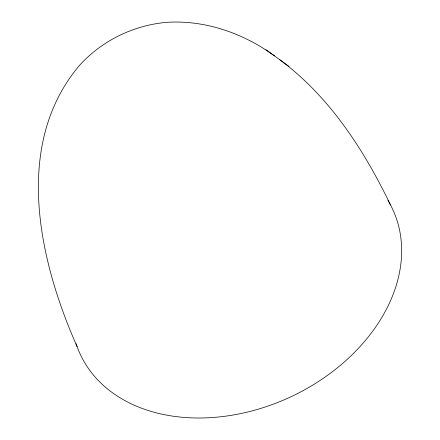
<?xml version="1.0" encoding="UTF-8"?>
<svg xmlns="http://www.w3.org/2000/svg" width="440" height="440" viewBox="0 0 440 440"><rect width="100%" height="100%" fill="white"/><g stroke="black" fill="none" stroke-linecap="round" stroke-linejoin="round"><path stroke-width="0.66" d="M274.544 55.93C243.793 33.462 205.645 19.976 167.294 22.303C133.887 25.02 101.602 40.717 79.217 65.731C12.584 144.815 39.044 260.959 77.121 346.676M279.879 59.84C329.538 96.547 364.04 149.99 390.511 204.974M265.975 49.753L289.025 66.429M387.926 200.415A172.205 127.166 -24.8 0 1 289.284 397.518A172.205 127.166 -24.8 0 1 76.049 343.558"/></g></svg>
